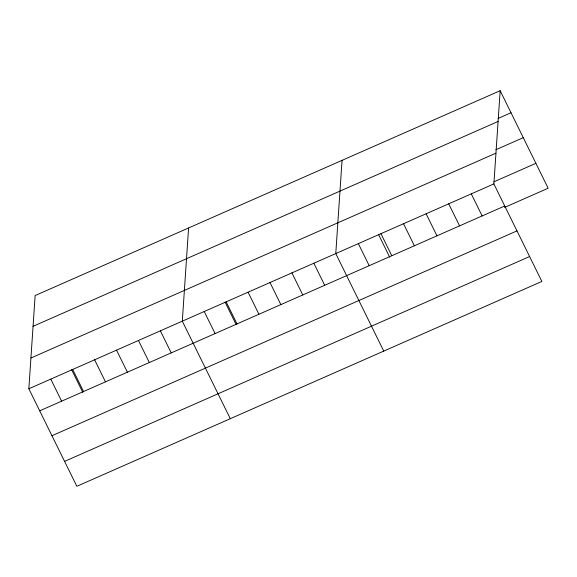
<?xml version="1.0" encoding="UTF-8"?>
<svg xmlns="http://www.w3.org/2000/svg" width="577" height="577" viewBox="0 0 577 577"><rect width="100%" height="100%" fill="white"/><g stroke="black" fill="none" stroke-linecap="round" stroke-linejoin="round"><path stroke-width="0.87" d="M500.165 90.704L493.876 183.926L541.861 281.446L76.835 486.296L28.85 388.768L35.139 295.554L500.165 90.704L548.15 188.232L504.587 207.417M188.592 227.951L182.31 321.173L230.295 418.693M342.053 160.356L335.771 253.57L383.755 351.097M498.11 118.451L511.02 112.767M33.062 326.315L498.088 121.466M495.845 149.753L523.274 137.665M30.927 358.007L495.953 153.165M493.948 181.805L535.896 163.327M28.85 388.768L493.876 183.926M39.705 410.831L504.731 205.982M51.959 435.729L516.985 230.887M64.581 461.391L529.607 256.541M471.294 193.879L482.141 215.935M448.704 203.825L459.559 225.881M426.114 213.771L436.969 235.834M403.532 223.725L414.38 245.78M380.943 233.671L391.797 255.734M378.555 234.529L389.655 257.097M358.353 243.624L369.208 265.68M313.845 263.227L324.7 285.29M291.926 272.885L302.774 294.948M270 282.542L280.855 304.606M248.074 292.2L258.929 314.256M226.155 301.858L237.01 323.913M225.095 302.132L236.202 324.7M204.229 311.515L215.084 333.571M160.384 330.83L171.239 352.886M138.466 340.488L149.32 362.544M116.54 350.145L127.394 372.201M94.621 359.803L105.476 381.859M72.695 369.46L83.55 391.516M71.635 369.727L82.742 392.295M50.776 379.111L61.624 401.174"/></g></svg>
